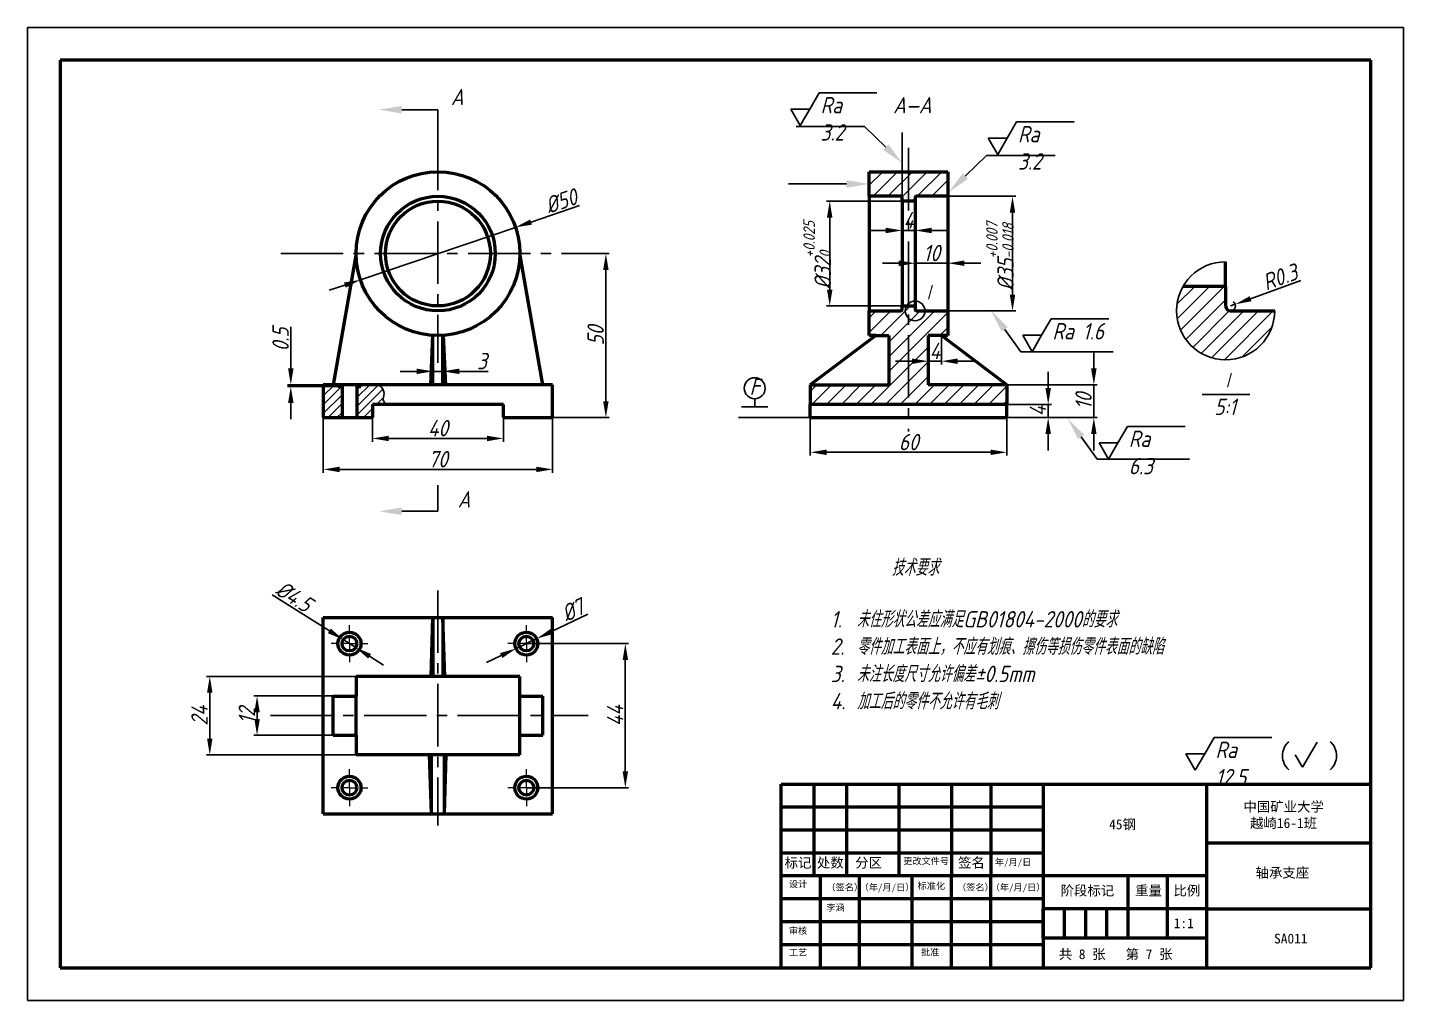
# Model space of a CAD drawing. Header units: millimetres. Extents: x -1183 to 2192, y -627 to 612.
# Drawn here: x 1463.2 to 1883.2, y -23.9 to 273.1 of the extents above; entities that cross this region are included whole.
import ezdxf
from ezdxf import colors
from ezdxf.entities.mleader import LeaderData, LeaderLine
from ezdxf.math import Vec2, Vec3

# ---------------------------------------------------------------- set-up
doc = ezdxf.new("R2010")
doc.units = ezdxf.units.MM
for name, pattern in [('CENTER', [10.16, 6.35, -1.27, 1.27, -1.27]), ('CENTER2', [28.575, 19.05, -3.175, 3.175, -3.175]), ('SLD-实线', [0])]:
    doc.linetypes.add(name, pattern=pattern)
for name, color, linetype in [('3中心线层', 7, 'CENTER'), ('6文字层', 7, 'Continuous'), ('尺寸线', 7, 'SLD-实线')]:
    doc.layers.add(name, color=color, linetype=linetype)
for name, color, linetype, lineweight in [('剖面线', 7, 'Continuous', 25), ('标注', 7, 'Continuous', 25), ('点划线', 7, 'CENTER2', 25), ('粗实线', 7, 'Continuous', 50), ('细实线', 7, 'Continuous', 25)]:
    doc.layers.add(name, color=color, linetype=linetype, lineweight=lineweight)
doc.styles.add('8', font='gbeitc.shx', dxfattribs={"height": 8, "bigfont": 'gbcbig.shx'})
doc.styles.add('标注字体', font='gbeitc.shx', dxfattribs={"height": 5, "bigfont": 'gbcbig.shx'})
doc.dimstyles.new('标注', dxfattribs={"dimtxt": 5, "dimasz": 5, "dimexe": 1, "dimexo": 0, "dimtad": 1, "dimdec": 1, "dimdsep": 46, "dimtxsty": '标注字体', "dimcen": -1, "dimadec": 0, "dimazin": 0, "dimtfac": 1, "dimtdec": 1, "dimtmove": 0, "dimatfit": 3, "dimfxl": 1, "dimarcsym": 0})
doc.dimstyles.new('轴径 标注', dxfattribs={"dimtxt": 5, "dimasz": 5, "dimexe": 1, "dimexo": 0, "dimtad": 1, "dimdec": 1, "dimdsep": 46, "dimtxsty": '标注字体', "dimcen": -1, "dimadec": 0, "dimazin": 0, "dimtfac": 1, "dimtdec": 1, "dimtmove": 0, "dimatfit": 3, "dimfxl": 1, "dimarcsym": 0})

# ---------------------------------------------------------------- blocks, each defined once
blk = doc.blocks.new('*D188')
at = {"layer": 'Defpoints', "color": 0, "transparency": 16777216}
for p in [(1543.6, 164.06), (1558.62, 164.06), (1558.62, 163.56)]:
    blk.add_point(p, dxfattribs=at)
at = {"layer": '标注', "color": 0, "lineweight": -2, "transparency": 16777216}
for p, q in [((1543.6, 169.06), (1543.6, 181.77)), ((1558.62, 164.06), (1542.6, 164.06)), ((1543.6, 163.56), (1543.6, 164.06)), ((1558.62, 163.56), (1542.6, 163.56)), ((1543.6, 158.56), (1543.6, 153.56))]:
    blk.add_line(p, q, dxfattribs=at)
at = {"layer": '标注', "color": 0, "transparency": 16777216}
for points in [[(1542.77, 169.06), (1544.43, 169.06), (1543.6, 164.06)], [(1542.77, 158.56), (1544.43, 158.56), (1543.6, 163.56)]]:
    blk.add_solid(points, dxfattribs=at)
at = {"layer": '标注', "color": 0, "transparency": 16777216, "insert": (1540.48, 177.91), "char_height": 5, "attachment_point": 5, "rotation": 90, "style": '标注字体'}
blk.add_mtext('0.5', dxfattribs=at)
blk = doc.blocks.new('SW_CENTERMARKSYMBOL_3')
at = {"color": 0, "linetype": 'Continuous', "lineweight": 0}
for p, q in [((0, 2.5), (0, 3.75)), ((-2.5, 0), (-3.75, 0)), ((0, 0), (-1.25, 0)), ((0, 0), (0, 1.25)), ((0, 0), (0, -1.25)), ((0, 0), (1.25, 0)), ((2.5, 0), (3.75, 0)), ((0, -2.5), (0, -3.75))]:
    blk.add_line(p, q, dxfattribs=at)
blk = doc.blocks.new('*D193')
at = {"layer": 'Defpoints', "color": 0, "transparency": 16777216}
for p in [(1618.66, 86.58), (1612.35, 83.57)]:
    blk.add_point(p, dxfattribs=at)
at = {"layer": '标注', "color": 0, "lineweight": -2, "transparency": 16777216}
for p, q in [((1634.27, 94.02), (1623.18, 88.73)), ((1612.35, 83.57), (1618.66, 86.58)), ((1607.83, 81.42), (1603.32, 79.27))]:
    blk.add_line(p, q, dxfattribs=at)
at = {"layer": '标注', "color": 0, "transparency": 16777216}
for points in [[(1622.82, 89.49), (1623.54, 87.98), (1618.66, 86.58)], [(1607.47, 82.17), (1608.19, 80.67), (1612.35, 83.57)]]:
    blk.add_solid(points, dxfattribs=at)
at = {"layer": '标注', "color": 0, "transparency": 16777216, "insert": (1629.64, 95.27), "char_height": 5, "attachment_point": 5, "rotation": 25.478, "style": '标注字体'}
blk.add_mtext('%%C7', dxfattribs=at)
blk = doc.blocks.new('*D194')
at = {"layer": 'Defpoints', "color": 0, "transparency": 16777216}
for p in [(1559.6, 86.29), (1563.42, 83.87)]:
    blk.add_point(p, dxfattribs=at)
at = {"layer": '标注', "color": 0, "lineweight": -2, "transparency": 16777216}
for p, q in [((1537.93, 99.99), (1555.37, 88.96)), ((1563.42, 83.87), (1559.6, 86.29)), ((1567.64, 81.2), (1571.87, 78.52))]:
    blk.add_line(p, q, dxfattribs=at)
at = {"layer": '标注', "color": 0, "transparency": 16777216}
for points in [[(1555.82, 89.66), (1554.92, 88.25), (1559.6, 86.29)], [(1568.09, 81.9), (1567.2, 80.49), (1563.42, 83.87)]]:
    blk.add_solid(points, dxfattribs=at)
at = {"layer": '标注', "color": 0, "transparency": 16777216, "insert": (1544.58, 99.48), "char_height": 5, "attachment_point": 5, "rotation": 327.6822, "style": '标注字体'}
blk.add_mtext('%%C4.5', dxfattribs=at)
blk = doc.blocks.new('*D196')
at = {"layer": 'Defpoints', "color": 0, "transparency": 16777216}
for p in [(1732.18, 220.13), (1708.1, 188.13), (1732.18, 188.13)]:
    blk.add_point(p, dxfattribs=at)
at = {"layer": '标注', "color": 0, "lineweight": -2, "transparency": 16777216}
for p, q in [((1732.18, 220.13), (1707.1, 220.13)), ((1708.1, 215.13), (1708.1, 193.13)), ((1732.18, 188.13), (1707.1, 188.13))]:
    blk.add_line(p, q, dxfattribs=at)
at = {"layer": '标注', "color": 0, "transparency": 16777216}
for points in [[(1707.26, 215.13), (1708.93, 215.13), (1708.1, 220.13)], [(1707.26, 193.13), (1708.93, 193.13), (1708.1, 188.13)]]:
    blk.add_solid(points, dxfattribs=at)
at = {"layer": '标注', "color": 0, "transparency": 16777216, "insert": (1704.26, 203.68), "char_height": 5, "attachment_point": 5, "rotation": 90, "style": '标注字体'}
blk.add_mtext('%%C32{\\H0.7x;\\S+0.025^ 0;}', dxfattribs=at)
blk = doc.blocks.new('*D198')
at = {"layer": 'Defpoints', "color": 0, "transparency": 16777216}
for p in [(1744.18, 221.63), (1763.89, 221.63), (1744.18, 186.63)]:
    blk.add_point(p, dxfattribs=at)
at = {"layer": '标注', "color": 0, "lineweight": -2, "transparency": 16777216}
for p, q in [((1744.18, 221.63), (1764.89, 221.63)), ((1763.89, 191.63), (1763.89, 216.63)), ((1744.18, 186.63), (1764.89, 186.63))]:
    blk.add_line(p, q, dxfattribs=at)
at = {"layer": '标注', "color": 0, "transparency": 16777216}
for points in [[(1763.06, 216.63), (1764.72, 216.63), (1763.89, 221.63)], [(1763.06, 191.63), (1764.72, 191.63), (1763.89, 186.63)]]:
    blk.add_solid(points, dxfattribs=at)
at = {"layer": '标注', "color": 0, "transparency": 16777216, "insert": (1760.06, 203.29), "char_height": 5, "attachment_point": 5, "rotation": 90, "style": '标注字体'}
blk.add_mtext('%%C35{\\H0.7x;\\S+0.007^ -0.018;}', dxfattribs=at)
blk = doc.blocks.new('*D199')
at = {"layer": 'Defpoints', "color": 0, "transparency": 16777216}
for p in [(1612.19, 212.14), (1564.83, 196.11)]:
    blk.add_point(p, dxfattribs=at)
at = {"layer": '标注', "color": 0, "lineweight": -2, "transparency": 16777216}
for p, q in [((1631.73, 218.76), (1616.92, 213.75)), ((1564.83, 196.11), (1612.19, 212.14)), ((1560.09, 194.51), (1555.35, 192.91))]:
    blk.add_line(p, q, dxfattribs=at)
at = {"layer": '标注', "color": 0, "transparency": 16777216}
for points in [[(1616.65, 214.54), (1617.19, 212.96), (1612.19, 212.14)], [(1559.82, 195.3), (1560.36, 193.72), (1564.83, 196.11)]]:
    blk.add_solid(points, dxfattribs=at)
at = {"layer": '标注', "color": 0, "transparency": 16777216, "insert": (1626.09, 220.15), "char_height": 5, "attachment_point": 5, "rotation": 18.7006, "style": '标注字体'}
blk.add_mtext('%%C50', dxfattribs=at)
blk = doc.blocks.new('*D202')
at = {"layer": 'Defpoints', "color": 0, "transparency": 16777216}
for p in [(1702.18, 154.06), (1762.18, 154.06), (1762.18, 143.47)]:
    blk.add_point(p, dxfattribs=at)
at = {"layer": '标注', "color": 0, "lineweight": -2, "transparency": 16777216}
for p, q in [((1702.18, 154.06), (1702.18, 142.47)), ((1762.18, 154.06), (1762.18, 142.47)), ((1707.18, 143.47), (1757.18, 143.47))]:
    blk.add_line(p, q, dxfattribs=at)
at = {"layer": '标注', "color": 0, "transparency": 16777216}
for points in [[(1707.18, 144.3), (1707.18, 142.63), (1702.18, 143.47)], [(1757.18, 144.3), (1757.18, 142.63), (1762.18, 143.47)]]:
    blk.add_solid(points, dxfattribs=at)
at = {"layer": '标注', "color": 0, "transparency": 16777216, "insert": (1732.18, 146.59), "char_height": 5, "attachment_point": 5, "style": '标注字体'}
blk.add_mtext('60', dxfattribs=at)
blk = doc.blocks.new('*D203')
at = {"layer": 'Defpoints', "color": 0, "transparency": 16777216}
for p in [(1568.51, 156.06), (1608.51, 156.06), (1608.51, 147.7)]:
    blk.add_point(p, dxfattribs=at)
at = {"layer": '标注', "color": 0, "lineweight": -2, "transparency": 16777216}
for p, q in [((1568.51, 156.06), (1568.51, 146.7)), ((1608.51, 156.06), (1608.51, 146.7)), ((1573.51, 147.7), (1603.51, 147.7))]:
    blk.add_line(p, q, dxfattribs=at)
at = {"layer": '标注', "color": 0, "transparency": 16777216}
for points in [[(1573.51, 148.53), (1573.51, 146.86), (1568.51, 147.7)], [(1603.51, 148.53), (1603.51, 146.86), (1608.51, 147.7)]]:
    blk.add_solid(points, dxfattribs=at)
at = {"layer": '标注', "color": 0, "transparency": 16777216, "insert": (1588.51, 150.82), "char_height": 5, "attachment_point": 5, "style": '标注字体'}
blk.add_mtext('40', dxfattribs=at)
blk = doc.blocks.new('*D204')
at = {"layer": 'Defpoints', "color": 0, "transparency": 16777216}
for p in [(1553.51, 154.06), (1623.51, 154.06), (1623.51, 138.25)]:
    blk.add_point(p, dxfattribs=at)
at = {"layer": '标注', "color": 0, "lineweight": -2, "transparency": 16777216}
for p, q in [((1553.51, 154.06), (1553.51, 137.25)), ((1623.51, 154.06), (1623.51, 137.25)), ((1558.51, 138.25), (1618.51, 138.25))]:
    blk.add_line(p, q, dxfattribs=at)
at = {"layer": '标注', "color": 0, "transparency": 16777216}
for points in [[(1558.51, 139.08), (1558.51, 137.41), (1553.51, 138.25)], [(1618.51, 139.08), (1618.51, 137.41), (1623.51, 138.25)]]:
    blk.add_solid(points, dxfattribs=at)
at = {"layer": '标注', "color": 0, "transparency": 16777216, "insert": (1588.51, 141.37), "char_height": 5, "attachment_point": 5, "style": '标注字体'}
blk.add_mtext('70', dxfattribs=at)
blk = doc.blocks.new('*D205')
at = {"layer": 'Defpoints', "color": 0, "transparency": 16777216}
for p in [(1587, 168.18), (1590.01, 168.18), (1590.01, 168.18)]:
    blk.add_point(p, dxfattribs=at)
at = {"layer": '标注', "color": 0, "lineweight": -2, "transparency": 16777216}
for p, q in [((1582, 168.18), (1577, 168.18)), ((1587, 168.18), (1587, 169.18)), ((1587, 168.18), (1590.01, 168.18)), ((1590.01, 168.18), (1590.01, 169.18)), ((1595.01, 168.18), (1603.87, 168.18))]:
    blk.add_line(p, q, dxfattribs=at)
at = {"layer": '标注', "color": 0, "transparency": 16777216}
for points in [[(1582, 169.02), (1582, 167.35), (1587, 168.18)], [(1595.01, 169.02), (1595.01, 167.35), (1590.01, 168.18)]]:
    blk.add_solid(points, dxfattribs=at)
at = {"layer": '标注', "color": 0, "transparency": 16777216, "insert": (1601.94, 171.31), "char_height": 5, "attachment_point": 5, "style": '标注字体'}
blk.add_mtext('3', dxfattribs=at)
blk = doc.blocks.new('*D206')
at = {"layer": 'Defpoints', "color": 0, "transparency": 16777216}
for p in [(1560.01, 69.08), (1533.3, 57.08), (1560.01, 57.08)]:
    blk.add_point(p, dxfattribs=at)
at = {"layer": '标注', "color": 0, "lineweight": -2, "transparency": 16777216}
for p, q in [((1560.01, 69.08), (1532.3, 69.08)), ((1533.3, 64.08), (1533.3, 62.08)), ((1560.01, 57.08), (1532.3, 57.08))]:
    blk.add_line(p, q, dxfattribs=at)
at = {"layer": '标注', "color": 0, "transparency": 16777216}
for points in [[(1532.47, 64.08), (1534.13, 64.08), (1533.3, 69.08)], [(1532.47, 62.08), (1534.13, 62.08), (1533.3, 57.08)]]:
    blk.add_solid(points, dxfattribs=at)
at = {"layer": '标注', "color": 0, "transparency": 16777216, "insert": (1530.18, 63.08), "char_height": 5, "attachment_point": 5, "rotation": 90, "style": '标注字体'}
blk.add_mtext('12', dxfattribs=at)
blk = doc.blocks.new('*D207')
at = {"layer": 'Defpoints', "color": 0, "transparency": 16777216}
for p in [(1563.51, 75.08), (1518.87, 51.08), (1563.51, 51.08)]:
    blk.add_point(p, dxfattribs=at)
at = {"layer": '标注', "color": 0, "lineweight": -2, "transparency": 16777216}
for p, q in [((1563.51, 75.08), (1517.87, 75.08)), ((1518.87, 70.08), (1518.87, 56.08)), ((1563.51, 51.08), (1517.87, 51.08))]:
    blk.add_line(p, q, dxfattribs=at)
at = {"layer": '标注', "color": 0, "transparency": 16777216}
for points in [[(1518.04, 70.08), (1519.7, 70.08), (1518.87, 75.08)], [(1518.04, 56.08), (1519.7, 56.08), (1518.87, 51.08)]]:
    blk.add_solid(points, dxfattribs=at)
at = {"layer": '标注', "color": 0, "transparency": 16777216, "insert": (1515.74, 63.08), "char_height": 5, "attachment_point": 5, "rotation": 90, "style": '标注字体'}
blk.add_mtext('24', dxfattribs=at)
blk = doc.blocks.new('*D208')
at = {"layer": 'Defpoints', "color": 0, "transparency": 16777216}
for p in [(1615.51, 85.08), (1615.51, 41.08), (1645.71, 41.08)]:
    blk.add_point(p, dxfattribs=at)
at = {"layer": '标注', "color": 0, "lineweight": -2, "transparency": 16777216}
for p, q in [((1615.51, 85.08), (1646.71, 85.08)), ((1645.71, 80.08), (1645.71, 46.08)), ((1615.51, 41.08), (1646.71, 41.08))]:
    blk.add_line(p, q, dxfattribs=at)
at = {"layer": '标注', "color": 0, "transparency": 16777216}
for points in [[(1644.88, 80.08), (1646.55, 80.08), (1645.71, 85.08)], [(1644.88, 46.08), (1646.55, 46.08), (1645.71, 41.08)]]:
    blk.add_solid(points, dxfattribs=at)
at = {"layer": '标注', "color": 0, "transparency": 16777216, "insert": (1642.59, 63.08), "char_height": 5, "attachment_point": 5, "rotation": 90, "style": '标注字体'}
blk.add_mtext('44', dxfattribs=at)
blk = doc.blocks.new('*D209')
at = {"layer": 'Defpoints', "color": 0, "transparency": 16777216}
for p in [(1734.18, 220.13), (1744.18, 221.63), (1744.18, 201.18)]:
    blk.add_point(p, dxfattribs=at)
at = {"layer": '标注', "color": 0, "lineweight": -2, "transparency": 16777216}
for p, q in [((1734.18, 220.13), (1734.18, 200.18)), ((1744.18, 221.63), (1744.18, 200.18)), ((1729.18, 201.18), (1724.18, 201.18)), ((1734.18, 201.18), (1744.18, 201.18)), ((1749.18, 201.18), (1754.18, 201.18))]:
    blk.add_line(p, q, dxfattribs=at)
at = {"layer": '标注', "color": 0, "transparency": 16777216}
for points in [[(1729.18, 202.01), (1729.18, 200.35), (1734.18, 201.18)], [(1749.18, 202.01), (1749.18, 200.35), (1744.18, 201.18)]]:
    blk.add_solid(points, dxfattribs=at)
at = {"layer": '标注', "color": 0, "transparency": 16777216, "insert": (1739.18, 204.3), "char_height": 5, "attachment_point": 5, "style": '标注字体'}
blk.add_mtext('10', dxfattribs=at)
blk = doc.blocks.new('*D210')
at = {"layer": 'Defpoints', "color": 0, "transparency": 16777216}
for p in [(1730.18, 211.18), (1734.18, 211.18), (1730.18, 204.13)]:
    blk.add_point(p, dxfattribs=at)
at = {"layer": '标注', "color": 0, "lineweight": -2, "transparency": 16777216}
for p, q in [((1725.18, 211.18), (1720.18, 211.18)), ((1730.18, 204.13), (1730.18, 212.18)), ((1734.18, 211.18), (1730.18, 211.18)), ((1734.18, 211.18), (1734.18, 212.18)), ((1739.18, 211.18), (1744.18, 211.18))]:
    blk.add_line(p, q, dxfattribs=at)
at = {"layer": '标注', "color": 0, "transparency": 16777216}
for points in [[(1725.18, 212.02), (1725.18, 210.35), (1730.18, 211.18)], [(1739.18, 212.02), (1739.18, 210.35), (1734.18, 211.18)]]:
    blk.add_solid(points, dxfattribs=at)
at = {"layer": '标注', "color": 0, "transparency": 16777216, "insert": (1732.18, 214.31), "char_height": 5, "attachment_point": 5, "style": '标注字体'}
blk.add_mtext('4', dxfattribs=at)
blk = doc.blocks.new('*D211')
at = {"layer": 'Defpoints', "color": 0, "transparency": 16777216}
for p in [(1738.18, 179.13), (1742.18, 179.13), (1742.18, 171.28)]:
    blk.add_point(p, dxfattribs=at)
at = {"layer": '标注', "color": 0, "lineweight": -2, "transparency": 16777216}
for p, q in [((1738.18, 179.13), (1738.18, 170.28)), ((1742.18, 179.13), (1742.18, 170.28)), ((1733.18, 171.28), (1728.18, 171.28)), ((1738.18, 171.28), (1742.18, 171.28)), ((1747.18, 171.28), (1752.18, 171.28))]:
    blk.add_line(p, q, dxfattribs=at)
at = {"layer": '标注', "color": 0, "transparency": 16777216}
for points in [[(1733.18, 172.11), (1733.18, 170.44), (1738.18, 171.28)], [(1747.18, 172.11), (1747.18, 170.44), (1742.18, 171.28)]]:
    blk.add_solid(points, dxfattribs=at)
at = {"layer": '标注', "color": 0, "transparency": 16777216, "insert": (1740.18, 174.4), "char_height": 5, "attachment_point": 5, "style": '标注字体'}
blk.add_mtext('4', dxfattribs=at)
blk = doc.blocks.new('*D212')
at = {"layer": 'Defpoints', "color": 0, "transparency": 16777216}
for p in [(1762.18, 164.06), (1788.72, 164.06), (1762.18, 154.06)]:
    blk.add_point(p, dxfattribs=at)
at = {"layer": '标注', "color": 0, "lineweight": -2, "transparency": 16777216}
for p, q in [((1788.72, 169.06), (1788.72, 174.06)), ((1762.18, 164.06), (1789.72, 164.06)), ((1788.72, 154.06), (1788.72, 164.06)), ((1762.18, 154.06), (1789.72, 154.06)), ((1788.72, 149.06), (1788.72, 144.06))]:
    blk.add_line(p, q, dxfattribs=at)
at = {"layer": '标注', "color": 0, "transparency": 16777216}
for points in [[(1787.88, 169.06), (1789.55, 169.06), (1788.72, 164.06)], [(1787.88, 149.06), (1789.55, 149.06), (1788.72, 154.06)]]:
    blk.add_solid(points, dxfattribs=at)
at = {"layer": '标注', "color": 0, "transparency": 16777216, "insert": (1785.59, 159.06), "char_height": 5, "attachment_point": 5, "rotation": 90, "style": '标注字体'}
blk.add_mtext('10', dxfattribs=at)
blk = doc.blocks.new('*D213')
at = {"layer": 'Defpoints', "color": 0, "transparency": 16777216}
for p in [(1762.18, 158.06), (1774.78, 158.06), (1762.18, 154.06)]:
    blk.add_point(p, dxfattribs=at)
at = {"layer": '标注', "color": 0, "lineweight": -2, "transparency": 16777216}
for p, q in [((1774.78, 163.06), (1774.78, 168.06)), ((1762.18, 158.06), (1775.78, 158.06)), ((1774.78, 154.06), (1774.78, 158.06)), ((1762.18, 154.06), (1775.78, 154.06)), ((1774.78, 149.06), (1774.78, 144.06))]:
    blk.add_line(p, q, dxfattribs=at)
at = {"layer": '标注', "color": 0, "transparency": 16777216}
for points in [[(1773.95, 163.06), (1775.62, 163.06), (1774.78, 158.06)], [(1773.95, 149.06), (1775.62, 149.06), (1774.78, 154.06)]]:
    blk.add_solid(points, dxfattribs=at)
at = {"layer": '标注', "color": 0, "transparency": 16777216, "insert": (1771.66, 156.06), "char_height": 5, "attachment_point": 5, "rotation": 90, "style": '标注字体'}
blk.add_mtext('4', dxfattribs=at)
blk = doc.blocks.new('*D214')
at = {"layer": 'Defpoints', "color": 0, "transparency": 16777216}
for p in [(1830.45, 188.13), (1831.86, 188.64)]:
    blk.add_point(p, dxfattribs=at)
at = {"layer": '标注', "color": 0, "lineweight": -2, "transparency": 16777216}
for p, q in [((1851.92, 195.94), (1836.56, 190.35)), ((1830.45, 188.13), (1831.86, 188.64))]:
    blk.add_line(p, q, dxfattribs=at)
blk.add_arc((1830.45, 188.13), 1.5, 270, 58.1887, dxfattribs=at)
at = {"layer": '标注', "color": 0, "transparency": 16777216}
blk.add_solid([(1836.27, 191.13), (1836.84, 189.57), (1831.86, 188.64)], dxfattribs=at)
at = {"layer": '标注', "color": 0, "transparency": 16777216, "insert": (1845.52, 196.94), "char_height": 5, "attachment_point": 5, "rotation": 19.9915, "style": '标注字体'}
blk.add_mtext('R0.3', dxfattribs=at)
blk = doc.blocks.new('*D215')
at = {"layer": 'Defpoints', "color": 0, "transparency": 16777216}
for p in [(1637.52, 204.13), (1623.51, 154.06), (1639.78, 154.06)]:
    blk.add_point(p, dxfattribs=at)
at = {"layer": '标注', "color": 0, "lineweight": -2, "transparency": 16777216}
for p, q in [((1637.52, 204.13), (1640.78, 204.13)), ((1639.78, 199.13), (1639.78, 159.06)), ((1623.51, 154.06), (1640.78, 154.06))]:
    blk.add_line(p, q, dxfattribs=at)
at = {"layer": '标注', "color": 0, "transparency": 16777216}
for points in [[(1638.94, 199.13), (1640.61, 199.13), (1639.78, 204.13)], [(1638.94, 159.06), (1640.61, 159.06), (1639.78, 154.06)]]:
    blk.add_solid(points, dxfattribs=at)
at = {"layer": '标注', "color": 0, "transparency": 16777216, "insert": (1636.65, 179.09), "char_height": 5, "attachment_point": 5, "rotation": 90, "style": '标注字体'}
blk.add_mtext('50', dxfattribs=at)

msp = doc.modelspace()

# ---------------------------------------------------------------- hatches: boundary and pattern name
at = {"layer": '剖面线'}
h = msp.add_hatch(dxfattribs=at)
h.set_pattern_fill('ANSI31', color=256)
h.paths.add_polyline_path([(1744.176, 229.129), (1720.176, 229.129), (1720.176, 221.629), (1730.176, 221.629), (1730.176, 220.129), (1734.176, 220.129), (1734.176, 221.629), (1744.176, 221.629)])
h.paths.add_polyline_path([(1738.176, 179.129), (1742.176, 179.129), (1744.176, 179.129), (1744.176, 186.629), (1734.176, 186.629), (1734.176, 188.129), (1730.176, 188.129), (1730.176, 186.629), (1720.176, 186.629), (1720.176, 179.129), (1722.176, 179.129), (1726.176, 179.129), (1726.176, 164.06), (1702.176, 164.06), (1702.176, 158.06), (1762.176, 158.06), (1762.176, 164.06), (1738.176, 164.06)])
h = msp.add_hatch(dxfattribs=at)
h.set_pattern_fill('ANSI31', color=256)
h.paths.add_polyline_path([(1843.948, 186.629), (1830.448, 186.629, -0.4142136), (1828.948, 188.129), (1828.948, 194.129), (1815.957, 194.129, 0.1316525), (1813.948, 186.629, 1)])
h = msp.add_hatch(dxfattribs=at)
h.set_pattern_fill('ANSI31', color=256, scale=0.6)
h.paths.add_polyline_path([(1570.253, 164.06), (1565.015, 164.06), (1565.015, 163.56), (1563.765, 163.56), (1563.765, 154.06), (1568.505, 154.06), (1568.505, 158.06), (1573.386, 158.06, -0.4832198), (1571.878, 160.227, 0.4033947)])
h.paths.add_polyline_path([(1559.245, 163.56), (1557.995, 163.56), (1557.995, 164.06), (1553.505, 164.06), (1553.505, 154.06), (1559.245, 154.06)])

# ---------------------------------------------------------------- linework, layer by layer
at = {"color": 7, "linetype": 'Continuous', "lineweight": 50}
for p, q in [((1720.176, 221.629), (1720.176, 229.129)), ((1720.176, 229.129), (1744.176, 229.129)), ((1744.176, 229.129), (1744.176, 221.629)), ((1729.876, 221.629), (1720.176, 221.629)), ((1720.176, 221.629), (1720.176, 186.629)), ((1730.176, 220.129), (1730.176, 221.329)), ((1734.176, 220.129), (1730.176, 220.129)), ((1730.176, 220.129), (1730.176, 188.129)), ((1734.176, 221.329), (1734.176, 220.129)), ((1734.176, 220.129), (1734.176, 188.129)), ((1744.176, 221.629), (1734.476, 221.629)), ((1744.176, 221.629), (1744.176, 186.629)), ((1563.505, 204.129), (1556.505, 164.06)), ((1620.505, 164.06), (1613.505, 204.129)), ((1828.948, 194.129), (1828.948, 188.129)), ((1720.176, 186.629), (1729.876, 186.629)), ((1720.176, 179.129), (1720.176, 186.629)), ((1730.176, 188.129), (1734.176, 188.129)), ((1730.176, 186.929), (1730.176, 188.129)), ((1734.176, 188.129), (1734.176, 186.929)), ((1734.476, 186.629), (1744.176, 186.629)), ((1744.176, 186.629), (1744.176, 179.129)), ((1586.876, 179.182), (1586.243, 164.06)), ((1587, 164.06), (1587, 179.175)), ((1590.011, 164.06), (1590.011, 179.175)), ((1590.135, 179.182), (1590.768, 164.06)), ((1722.176, 179.129), (1702.176, 164.06)), ((1722.176, 179.129), (1720.176, 179.129)), ((1744.176, 179.129), (1742.176, 179.129)), ((1762.176, 164.06), (1742.176, 179.129)), ((1553.505, 164.06), (1553.505, 154.06)), ((1587, 164.06), (1553.505, 164.06)), ((1590.011, 164.06), (1587, 164.06)), ((1623.505, 164.06), (1590.011, 164.06)), ((1623.505, 154.06), (1623.505, 164.06)), ((1702.176, 164.06), (1702.176, 158.06)), ((1762.176, 164.06), (1762.176, 158.06)), ((1568.505, 158.06), (1568.505, 154.06)), ((1608.505, 158.06), (1568.505, 158.06)), ((1608.505, 154.06), (1608.505, 158.06)), ((1702.176, 154.06), (1702.176, 158.06)), ((1762.176, 154.06), (1762.176, 158.06)), ((1553.505, 154.06), (1568.505, 154.06)), ((1608.505, 154.06), (1623.505, 154.06)), ((1702.176, 154.06), (1762.176, 154.06)), ((1553.505, 33.077), (1553.505, 93.077)), ((1553.505, 93.077), (1587, 93.077)), ((1586.432, 75.077), (1587, 93.077)), ((1587, 93.077), (1587, 75.077)), ((1587, 93.077), (1590.011, 93.077)), ((1590.011, 93.077), (1590.011, 75.077)), ((1590.579, 75.077), (1590.011, 93.077)), ((1590.011, 93.077), (1623.505, 93.077)), ((1623.505, 33.077), (1623.505, 93.077)), ((1563.505, 75.077), (1563.505, 69.077)), ((1613.505, 75.077), (1563.505, 75.077)), ((1613.505, 69.077), (1613.505, 75.077)), ((1556.505, 57.077), (1556.505, 69.077)), ((1556.505, 69.077), (1563.505, 69.077)), ((1563.505, 57.077), (1563.505, 69.077)), ((1613.505, 57.077), (1613.505, 69.077)), ((1613.505, 69.077), (1620.505, 69.077)), ((1620.505, 57.077), (1620.505, 69.077)), ((1556.505, 57.077), (1563.505, 57.077)), ((1563.505, 57.077), (1563.505, 51.077)), ((1613.505, 51.077), (1613.505, 57.077)), ((1613.505, 57.077), (1620.505, 57.077)), ((1613.505, 51.077), (1563.505, 51.077)), ((1586.505, 33.077), (1585.938, 51.077)), ((1586.505, 33.077), (1586.505, 51.077)), ((1590.505, 33.077), (1590.505, 51.077)), ((1590.505, 33.077), (1591.073, 51.077)), ((1553.505, 33.077), (1586.505, 33.077)), ((1586.505, 33.077), (1590.505, 33.077)), ((1590.505, 33.077), (1623.505, 33.077))]:
    msp.add_line(p, q, dxfattribs=at)
for p, q in [((1852.37, 47.358), (1856.865, 54.978)), ((1850.123, 51.168), (1852.37, 47.358))]:
    msp.add_line(p, q)
for radius in [25, 17.5, 16]:
    msp.add_circle((1588.505, 204.129), radius, dxfattribs=at)
for centre, radius, start, end in [((1729.876, 221.329), 0.3, 0, 90), ((1734.476, 221.329), 0.3, 90, 180), ((1729.876, 186.929), 0.3, 270, 0), ((1734.476, 186.929), 0.3, 180, 270), ((1830.448, 188.129), 1.5, 180, 270)]:
    msp.add_arc(centre, radius, start, end, dxfattribs=at)
at = {"layer": '剖面线'}
for centre, radius, start, end in [((1569.077, 161.3), 3, 339.05101, 66.92656), ((1573.492, 159.741), 1.685, 163.23454, 273.60246)]:
    msp.add_arc(centre, radius, start, end, dxfattribs=at)
at = {"layer": '尺寸线'}
for centre, start, end in [((1851.982, 50.85), 131.44645, 228.55355), ((1857.104, 50.85), 311.44645, 48.55355)]:
    msp.add_arc(centre, 5.706, start, end, dxfattribs=at)
at = {"layer": '标注'}
for p, q in [((1702.012, 248.202), (1704.899, 253.202)), ((1704.899, 253.202), (1722.506, 253.202)), ((1588.505, 248.057), (1588.505, 240.057)), ((1696.238, 248.202), (1702.012, 248.202)), ((1696.238, 248.202), (1699.125, 243.202)), ((1699.125, 243.202), (1702.012, 248.202)), ((1762.266, 239.351), (1765.153, 244.351)), ((1765.153, 244.351), (1782.761, 244.351)), ((1697.822, 242.936), (1718.337, 242.936)), ((1730.176, 220.129), (1730.176, 241.118)), ((1756.493, 239.351), (1762.266, 239.351)), ((1756.493, 239.351), (1759.38, 234.351)), ((1759.38, 234.351), (1762.266, 239.351)), ((1756.361, 234.084), (1776.876, 234.084)), ((1772.779, 179.18), (1775.665, 184.18)), ((1775.665, 184.18), (1793.273, 184.18)), ((1767.005, 179.18), (1772.779, 179.18)), ((1767.005, 179.18), (1769.892, 174.18)), ((1769.892, 174.18), (1772.779, 179.18)), ((1766.808, 174.18), (1794.57, 174.18)), ((1685.197, 157.388), (1685.197, 159.788)), ((1821.81, 161.162), (1836.374, 161.162)), ((1689.197, 157.388), (1681.197, 157.388)), ((1702.176, 154.06), (1680.285, 154.06)), ((1796.089, 146.357), (1798.976, 151.357)), ((1798.976, 151.357), (1816.584, 151.357)), ((1790.316, 146.357), (1796.089, 146.357)), ((1790.316, 146.357), (1793.202, 141.357)), ((1793.202, 141.357), (1796.089, 146.357)), ((1790.119, 141.357), (1817.881, 141.357)), ((1588.505, 125.467), (1588.505, 133.467)), ((1822.559, 51.41), (1825.446, 56.41)), ((1825.446, 56.41), (1843.054, 56.41)), ((1816.786, 51.41), (1822.559, 51.41)), ((1816.786, 51.41), (1819.672, 46.41)), ((1819.672, 46.41), (1822.559, 51.41))]:
    msp.add_line(p, q, dxfattribs=at)
for centre, radius in [((1734.176, 186.629), 3), ((1685.197, 163.028), 3.2)]:
    msp.add_circle(centre, radius, dxfattribs=at)
msp.add_arc((1828.948, 186.661), 14.968, 90, 359.87858, dxfattribs=at)
at = {"layer": '点划线'}
for p, q in [((1588.505, 242.543), (1588.505, 170.819)), ((1732.176, 236.359), (1732.176, 149.801)), ((1540.542, 204.129), (1637.517, 204.129)), ((1588.505, 101.322), (1588.505, 29.598)), ((1537.367, 63.077), (1634.342, 63.077))]:
    msp.add_line(p, q, dxfattribs=at)
at = {"layer": '粗实线'}
for p, q in [((1873.234, 263.134), (1473.234, 263.134)), ((1473.234, 263.134), (1473.234, -13.866)), ((1873.234, -13.866), (1873.234, 263.134)), ((1828.948, 194.129), (1828.948, 201.629)), ((1828.948, 194.129), (1815.957, 194.129)), ((1830.448, 186.629), (1843.948, 186.629)), ((1722.176, 179.129), (1726.176, 179.129)), ((1726.176, 179.129), (1726.176, 164.06)), ((1742.176, 179.129), (1738.176, 179.129)), ((1738.176, 179.129), (1738.176, 164.06)), ((1557.995, 163.56), (1557.995, 164.06)), ((1565.015, 163.56), (1565.015, 164.06)), ((1702.176, 164.06), (1726.176, 164.06)), ((1762.176, 164.06), (1738.176, 164.06)), ((1559.245, 163.56), (1557.995, 163.56)), ((1559.245, 163.56), (1559.245, 154.06)), ((1563.765, 163.56), (1563.765, 154.06)), ((1563.765, 163.56), (1565.015, 163.56)), ((1762.176, 158.06), (1702.176, 158.06)), ((1693.234, -13.866), (1693.234, 42.134)), ((1693.234, 42.134), (1873.234, 42.134)), ((1701.234, 42.134), (1741.234, 42.134)), ((1703.234, 42.134), (1703.234, 14.134)), ((1713.234, 42.134), (1713.234, 14.134)), ((1713.234, 42.134), (1729.234, 42.134)), ((1729.234, 42.134), (1729.234, 14.134)), ((1745.234, 42.134), (1745.234, 14.134)), ((1757.234, 42.134), (1757.234, 14.134)), ((1773.234, 42.134), (1773.234, -13.866)), ((1823.234, -13.866), (1823.234, 42.134)), ((1773.234, 35.134), (1693.234, 35.134)), ((1773.234, 28.134), (1693.234, 28.134)), ((1773.234, 21.134), (1693.234, 21.134)), ((1873.234, 24.134), (1823.234, 24.134)), ((1773.234, 14.134), (1693.234, 14.134)), ((1705.234, -13.866), (1705.234, 14.134)), ((1717.234, -13.866), (1717.234, 14.134)), ((1733.234, -13.866), (1733.234, 14.134)), ((1745.234, -13.866), (1745.234, 14.134)), ((1757.234, -13.866), (1757.234, 14.134)), ((1823.234, 14.134), (1773.234, 14.134)), ((1799.234, -4.866), (1799.234, 14.134)), ((1811.234, -4.866), (1811.234, 14.134)), ((1823.234, 4.134), (1823.234, 14.134)), ((1773.234, 7.134), (1693.234, 7.134)), ((1773.234, 0.134), (1693.234, 0.134)), ((1823.234, 4.134), (1773.234, 4.134)), ((1773.234, -4.866), (1773.234, 4.134)), ((1779.734, -4.866), (1779.734, 4.134)), ((1786.234, -4.866), (1786.234, 4.134)), ((1792.734, -4.866), (1792.734, 4.134)), ((1823.234, -4.866), (1823.234, 4.134)), ((1823.234, 4.134), (1873.234, 4.134)), ((1773.234, -6.866), (1693.234, -6.866)), ((1823.234, -4.866), (1773.234, -4.866)), ((1823.234, -13.866), (1823.234, -4.866)), ((1473.234, -13.866), (1873.234, -13.866))]:
    msp.add_line(p, q, dxfattribs=at)
for centre, radius in [((1561.505, 85.077), 3.5), ((1615.505, 85.077), 3.5), ((1561.505, 85.077), 2.26), ((1615.505, 85.077), 2.26), ((1561.505, 41.077), 3.5), ((1561.505, 41.077), 2.26), ((1615.505, 41.077), 3.5), ((1615.505, 41.077), 2.26)]:
    msp.add_circle(centre, radius, dxfattribs=at)
at = {"layer": '细实线'}
for p, q in [((1883.234, 273.134), (1463.234, 273.134)), ((1463.234, 273.134), (1463.234, -23.866)), ((1883.234, -23.866), (1883.234, 273.134)), ((1463.234, -23.866), (1883.234, -23.866))]:
    msp.add_line(p, q, dxfattribs=at)

# ---------------------------------------------------------------- block references
at = {"layer": '3中心线层', "xscale": 1.5, "yscale": 1.5, "zscale": 1.5}
for p in [(1561.505, 85.077), (1615.505, 85.077), (1561.505, 41.077), (1615.505, 41.077)]:
    msp.add_blockref('SW_CENTERMARKSYMBOL_3', p, dxfattribs=at)

# ---------------------------------------------------------------- texts
at = {"layer": '6文字层', "attachment_point": 1, "style": '8'}
for s, width, insert, char_height in [('技术要求', 98.64298, (1727.028, 110.823), 5), ('\\pxi-3,l3,t1,3;{\\H0.625x;1.^I未住形状公差应满足GB01804-2000的要求\\P2.^I零件加工表面上，不应有划痕、擦伤等损伤零件表面的缺陷\\P3.^I未注长度尺寸允许偏差±0.5mm\\P4.^I加工后的零件不允许有毛刺}', 189.36727, (1708.397, 94.994), 8)]:
    msp.add_mtext_dynamic_manual_height_columns(s, width=width, gutter_width=40, heights=[0], dxfattribs=dict(at, insert=insert, char_height=char_height))
at = {"layer": '标注', "style": '标注字体'}
for s, p in [('A', (1592.462, 249.428)), ('A—A', (1727.476, 246.961)), ('Ⅰ', (1736.323, 189.658)), ('F', (1683.644, 160.974)), ('Ⅰ', (1827.6, 162.794)), ('5:1', (1825.472, 154.842)), ('A', (1594.558, 126.611))]:
    msp.add_text(s, height=5, dxfattribs=at).set_placement(p)
at = {"layer": '标注', "char_height": 5, "attachment_point": 1, "style": '标注字体'}
for s, width, insert in [('Ra 3.2', 14.83215, (1705.306, 251.937)), ('Ra 3.2', 14.83215, (1765.561, 243.085)), ('Ra 1.6', 14.83215, (1776.073, 182.914)), ('Ra 6.3', 14.83215, (1799.383, 150.091)), ('Ra 12.5', 16.08041, (1825.853, 55.144))]:
    msp.add_mtext_dynamic_manual_height_columns(s, width=width, gutter_width=25, heights=[0], dxfattribs=dict(at, insert=insert))
at = {"layer": '粗实线', "attachment_point": 1}
for s, width, gutter_width, heights, insert, char_height in [('{\\fSimSun|b0|i0|c134|p2;中国矿业大学\\P 越崎16-1班}', 26.89095, 35, [9.551], (1834.374, 36.8), 3), ('{\\fSimSun|b0|i0|c134|p2;45钢}', 25.69773, 35, [8.806], (1793.396, 31.413), 3), ('{\\fSimSun|b0|i0|c134|p2;标记}', 13.01981, 35, [8.06], (1694.334, 19.683), 3), ('{\\fSimSun|b0|i0|c134|p2;处数}', 13.01981, 35, [8.06], (1704.184, 19.685), 3), ('{\\fSimSun|b0|i0|c134|p2;分区}', 13.01981, 35, [8.06], (1715.88, 19.688), 3), ('{\\fSimSun|b0|i0|c134|p2;更改文件号}', 23.74448, 35, [7.602], (1730.534, 19.69), 2), ('{\\fSimSun|b0|i0|c134|p2;签名}', 13.01981, 35, [8.06], (1747.271, 19.692), 3), ('{\\fSimSun|b0|i0|c134|p2;年/月/日}', 21.19211, 35, [6.893], (1758.529, 19.348), 2), ('{\\fSimSun|b0|i0|c134|p2;轴承支座}', 53.77286, 35, [11.338], (1838.084, 16.64), 3), ('{\\fSimSun|b0|i0|c134|p2;设计}', 12, 0, [8.06], (1695.629, 12.669), 2), ('{\\fSimSun|b0|i0|c134|p2;（签名）}', 12, 0, [8.06], (1707.09, 11.673), 2), ('\\pxr0.58213;{\\fSimSun|b0|i0|c134|p2;（年/月/日）}', 23.84336, 0, [4.89], (1717.234, 11.673), 2), ('{\\fSimSun|b0|i0|c134|p2;标准化}', 13.01981, 35, [8.06], (1734.929, 12.133), 2), ('{\\fSimSun|b0|i0|c134|p2;（签名）}', 12, 0, [8.06], (1746.971, 11.666), 2), ('\\pxr0.58213;{\\fSimSun|b0|i0|c134|p2;（年/月/日）}', 23.84336, 0, [4.89], (1757.234, 11.666), 2), ('{\\fSimSun|b0|i0|c134|p2;阶段标记}', 17.87965, 35, [7.406], (1778.571, 11.183), 3), ('{\\fSimSun|b0|i0|c134|p2;重量}', 13.01981, 35, [8.06], (1801.319, 11.18), 3), ('{\\fSimSun|b0|i0|c134|p2;比例}', 13.01981, 35, [8.06], (1813.022, 11.178), 3), ('{\\fSimSun|b0|i0|c134|p2;李涵}', 12, 0, [8.06], (1707.063, 5.476), 2), ('{\\fSimSun|b0|i0|c134|p2;1:1}', 13.01981, 35, [8.06], (1813.105, 1.205), 3), ('{\\fSimSun|b0|i0|c134|p2;审核}', 12, 0, [8.06], (1695.629, -1.596), 2), ('{\\fSimSun|b0|i0|c134|p2;SA011}', 24.25816, 35, [8.06], (1843.741, -3.471), 3), ('{\\fSimSun|b0|i0|c134|p2;工艺}', 12, 0, [8.06], (1695.629, -8.173), 2), ('{\\fSimSun|b0|i0|c134|p2;批准}', 13.01981, 35, [8.06], (1735.948, -8.12), 2), ('{\\fSimSun|b0|i0|c134|p2;共 8 张   第 7 张}', 40.2822, 35, [8.716], (1777.998, -8.222), 3)]:
    msp.add_mtext_dynamic_manual_height_columns(s, width=width, gutter_width=gutter_width, heights=heights, dxfattribs=dict(at, insert=insert, char_height=char_height))

# ---------------------------------------------------------------- dimensions: what is measured, and where the dimension line sits
at = {"layer": '标注'}
for base, p1, p2, text, picture, middle in [((1763.89, 221.629), (1744.176, 186.629), (1744.176, 221.629), '<>{\\H0.7x;\\S+0.007^ -0.018;}', '*D198', (1763.89, 203.288)), ((1708.098, 188.129), (1732.176, 220.129), (1732.176, 188.129), '<>{\\H0.7x;\\S+0.025^ 0;}', '*D196', (1708.098, 203.676))]:
    dim = msp.add_linear_dim(base=base, p1=p1, p2=p2, angle=90, text=text, dimstyle='轴径 标注', override={"dimpost": '%%C<>'}, dxfattribs=at)
    dim.commit()
    dim.dimension.update_dxf_attribs({"geometry": picture, "text_midpoint": middle, "dimtype": 160})
for p1, p2, picture, middle in [((1564.825, 196.114), (1612.185, 212.145), '*D199', (1627.089, 217.189)), ((1563.415, 83.869), (1559.595, 86.286), '*D194', (1542.906, 96.843))]:
    dim = msp.add_diameter_dim_2p(p1=p1, p2=p2, dimstyle='轴径 标注', override={"dimpost": '%%C<>'}, dxfattribs=at)
    dim.commit()
    dim.dimension.update_dxf_attribs({"geometry": picture, "text_midpoint": middle, "dimtype": 163})
for base, p1, p2, picture, middle in [((1744.176, 201.179), (1734.176, 220.129), (1744.176, 221.629), '*D209', (1739.176, 204.304)), ((1730.176, 211.182), (1734.176, 211.182), (1730.176, 204.129), '*D210', (1732.176, 214.307)), ((1742.176, 171.278), (1738.176, 179.129), (1742.176, 179.129), '*D211', (1740.176, 174.403)), ((1608.505, 147.697), (1568.505, 156.06), (1608.505, 156.06), '*D203', (1588.505, 150.822)), ((1623.505, 138.248), (1553.505, 154.06), (1623.505, 154.06), '*D204', (1588.505, 141.373)), ((1762.176, 143.466), (1702.176, 154.06), (1762.176, 154.06), '*D202', (1732.176, 146.591))]:
    dim = msp.add_linear_dim(base=base, p1=p1, p2=p2, dimstyle='标注', dxfattribs=at)
    dim.commit()
    dim.dimension.update_dxf_attribs({"geometry": picture, "text_midpoint": middle})
dim = msp.add_linear_dim(base=(1639.778, 154.06), p1=(1637.517, 204.129), p2=(1623.505, 154.06), angle=90, text='50', dimstyle='标注', dxfattribs=at)
dim.commit()
dim.dimension.update_dxf_attribs({"geometry": '*D215', "text_midpoint": (1636.653, 179.094)})
dim = msp.add_radius_dim(center=(1830.448, 188.129), mpoint=(1831.857, 188.642), text='R0.3', dimstyle='标注', dxfattribs=at)
dim.commit()
dim.dimension.update_dxf_attribs({"geometry": '*D214', "text_midpoint": (1845.521, 196.938)})
for base, p1, p2, angle, picture, middle in [((1543.6, 164.06), (1558.62, 163.56), (1558.62, 164.06), 90, '*D188', (1540.475, 177.914)), ((1590.011, 168.183), (1587, 168.183), (1590.011, 168.183), 180, '*D205', (1601.938, 171.308)), ((1788.717, 164.06), (1762.176, 154.06), (1762.176, 164.06), 90, '*D212', (1785.592, 159.06)), ((1774.785, 158.06), (1762.176, 154.06), (1762.176, 158.06), 90, '*D213', (1771.66, 156.06)), ((1645.713, 41.077), (1615.505, 85.077), (1615.505, 41.077), 90, '*D208', (1642.588, 63.077)), ((1518.868, 51.077), (1563.505, 75.077), (1563.505, 51.077), 270, '*D207', (1515.743, 63.077)), ((1533.301, 57.077), (1560.005, 69.077), (1560.005, 57.077), 90, '*D206', (1530.176, 63.077))]:
    dim = msp.add_linear_dim(base=base, p1=p1, p2=p2, angle=angle, dimstyle='标注', dxfattribs=at)
    dim.commit()
    dim.dimension.update_dxf_attribs({"geometry": picture, "text_midpoint": middle})
dim = msp.add_diameter_dim_2p(p1=(1612.346, 83.572), p2=(1618.665, 86.583), dimstyle='轴径 标注', override={"dimpost": '%%C<>'}, dxfattribs=at)
dim.commit()
dim.dimension.update_dxf_attribs({"geometry": '*D193', "text_midpoint": (1629.639, 95.274)})

# ---------------------------------------------------------------- leaders
ml = msp.add_multileader_mtext('Standard', dxfattribs=at)
ml.set_content('', color=256)
ml.set_leader_properties()
ml.build(insert=Vec2(0, 0))
ml.multileader.update_dxf_attribs({"text_right_attachment_type": 6, "dogleg_length": 0.36, "arrow_head_size": 7})
ctx = ml.context
ctx.base_point, ctx.char_height, ctx.arrow_head_size, ctx.landing_gap_size, ctx.plane_origin = Vec3(1588.505, 248.057), 7, 7, 0.09, Vec3(1570.48, 248.057)
ctx.right_attachment = 6
notes = []
notes.append((ctx, [(0, (1, 1, 0), (1588.145, 248.057), (1, 0), 0.36, [(0, [(1570.48, 248.057)], 0, [])])]))
ctx.mtext.insert, ctx.mtext.flow_direction = Vec3(1588.595, 251.557), 5
ml = msp.add_multileader_mtext('Standard', dxfattribs=at)
ml.set_content('', color=256)
ml.set_leader_properties()
ml.build(insert=Vec2(0, 0))
ml.multileader.update_dxf_attribs({"text_right_attachment_type": 6, "dogleg_length": 0.36, "arrow_head_size": 7})
ctx = ml.context
ctx.base_point, ctx.char_height, ctx.arrow_head_size, ctx.landing_gap_size, ctx.plane_origin = Vec3(1718.157, 246.436), 7, 7, 0.09, Vec3(1730.251, 231.74)
ctx.right_attachment, ctx.text_align_type = 6, 2
notes.append((ctx, [(0, (1, 1, 0), (1718.697, 242.936), (-1, 0), 0.36, [(0, [(1730.251, 231.74)], 0, [])])]))
ctx.mtext.insert, ctx.mtext.alignment, ctx.mtext.flow_direction = Vec3(1718.247, 249.936), 3, 5
ml = msp.add_multileader_mtext('Standard', dxfattribs=at)
ml.set_content('', color=256)
ml.set_leader_properties()
ml.build(insert=Vec2(0, 0))
ml.multileader.update_dxf_attribs({"text_right_attachment_type": 6, "dogleg_length": 0.36, "arrow_head_size": 7})
ctx = ml.context
ctx.base_point, ctx.char_height, ctx.arrow_head_size, ctx.landing_gap_size, ctx.plane_origin = Vec3(1756.361, 234.084), 7, 7, 0.09, Vec3(1744.448, 222.888)
ctx.right_attachment = 6
notes.append((ctx, [(0, (1, 1, 0), (1756.001, 234.084), (1, 0), 0.36, [(0, [(1744.448, 222.888)], 0, [])])]))
ctx.mtext.insert, ctx.mtext.flow_direction = Vec3(1756.451, 237.584), 5
ml = msp.add_multileader_mtext('Standard', dxfattribs=at)
ml.set_content('', color=256)
ml.set_leader_properties()
ml.build(insert=Vec2(0, 0))
ml.multileader.update_dxf_attribs({"text_right_attachment_type": 6, "dogleg_length": 0.36, "arrow_head_size": 7})
ctx = ml.context
ctx.base_point, ctx.char_height, ctx.arrow_head_size, ctx.landing_gap_size, ctx.plane_origin = Vec3(1695.391, 228.879), 7, 7, 0.09, Vec3(1720.176, 225.379)
ctx.right_attachment, ctx.text_align_type = 6, 2
notes.append((ctx, [(0, (1, 1, 0), (1695.931, 225.379), (-1, 0), 0.36, [(0, [(1720.176, 225.379)], 0, [])])]))
ctx.mtext.insert, ctx.mtext.alignment, ctx.mtext.flow_direction = Vec3(1695.481, 232.379), 3, 5
ml = msp.add_multileader_mtext('Standard', dxfattribs=at)
ml.set_content('', color=256)
ml.set_leader_properties()
ml.build(insert=Vec2(0, 0))
ml.multileader.update_dxf_attribs({"text_right_attachment_type": 6, "dogleg_length": 0.36, "arrow_head_size": 7})
ctx = ml.context
ctx.base_point, ctx.char_height, ctx.arrow_head_size, ctx.landing_gap_size, ctx.plane_origin = Vec3(1766.808, 174.18), 7, 7, 0.09, Vec3(1757.404, 186.636)
ctx.right_attachment = 6
notes.append((ctx, [(0, (1, 1, 0), (1766.448, 174.18), (1, 0), 0.36, [(0, [(1757.404, 186.636)], 0, [])])]))
ctx.mtext.insert, ctx.mtext.flow_direction = Vec3(1766.898, 177.68), 5
ml = msp.add_multileader_mtext('Standard', dxfattribs=at)
ml.set_content('', color=256)
ml.set_leader_properties()
ml.build(insert=Vec2(0, 0))
ml.multileader.update_dxf_attribs({"text_right_attachment_type": 6, "dogleg_length": 0.36, "arrow_head_size": 7})
ctx = ml.context
ctx.base_point, ctx.char_height, ctx.arrow_head_size, ctx.landing_gap_size, ctx.plane_origin = Vec3(1790.119, 141.357), 7, 7, 0.09, Vec3(1780.715, 153.813)
ctx.right_attachment = 6
notes.append((ctx, [(0, (1, 1, 0), (1789.759, 141.357), (1, 0), 0.36, [(0, [(1780.715, 153.813)], 0, [])])]))
ctx.mtext.insert, ctx.mtext.flow_direction = Vec3(1790.209, 144.857), 5
ml = msp.add_multileader_mtext('Standard', dxfattribs=at)
ml.set_content('', color=256)
ml.set_leader_properties()
ml.build(insert=Vec2(0, 0))
ml.multileader.update_dxf_attribs({"text_right_attachment_type": 6, "dogleg_length": 0.36, "arrow_head_size": 7})
ctx = ml.context
ctx.base_point, ctx.char_height, ctx.arrow_head_size, ctx.landing_gap_size, ctx.plane_origin = Vec3(1588.505, 125.467), 7, 7, 0.09, Vec3(1570.48, 125.467)
ctx.right_attachment = 6
notes.append((ctx, [(0, (1, 1, 0), (1588.145, 125.467), (1, 0), 0.36, [(0, [(1570.48, 125.467)], 0, [])])]))
ctx.mtext.insert, ctx.mtext.flow_direction = Vec3(1588.595, 128.967), 5
for ctx, leaders in notes:
    for number, flags, end, landing, length, lines in leaders:
        leader = LeaderData()
        leader.index, (leader.has_last_leader_line, leader.has_dogleg_vector, leader.attachment_direction) = number, flags
        leader.last_leader_point, leader.dogleg_vector, leader.dogleg_length = Vec3(end), Vec3(landing), length
        for number, points, colour, breaks in lines:
            line = LeaderLine()
            line.index, line.vertices, line.color, line.breaks = number, Vec3.list(points), colors.encode_raw_color(colour), breaks
            leader.lines.append(line)
        ctx.leaders.append(leader)

doc.saveas('drawing.dxf')
